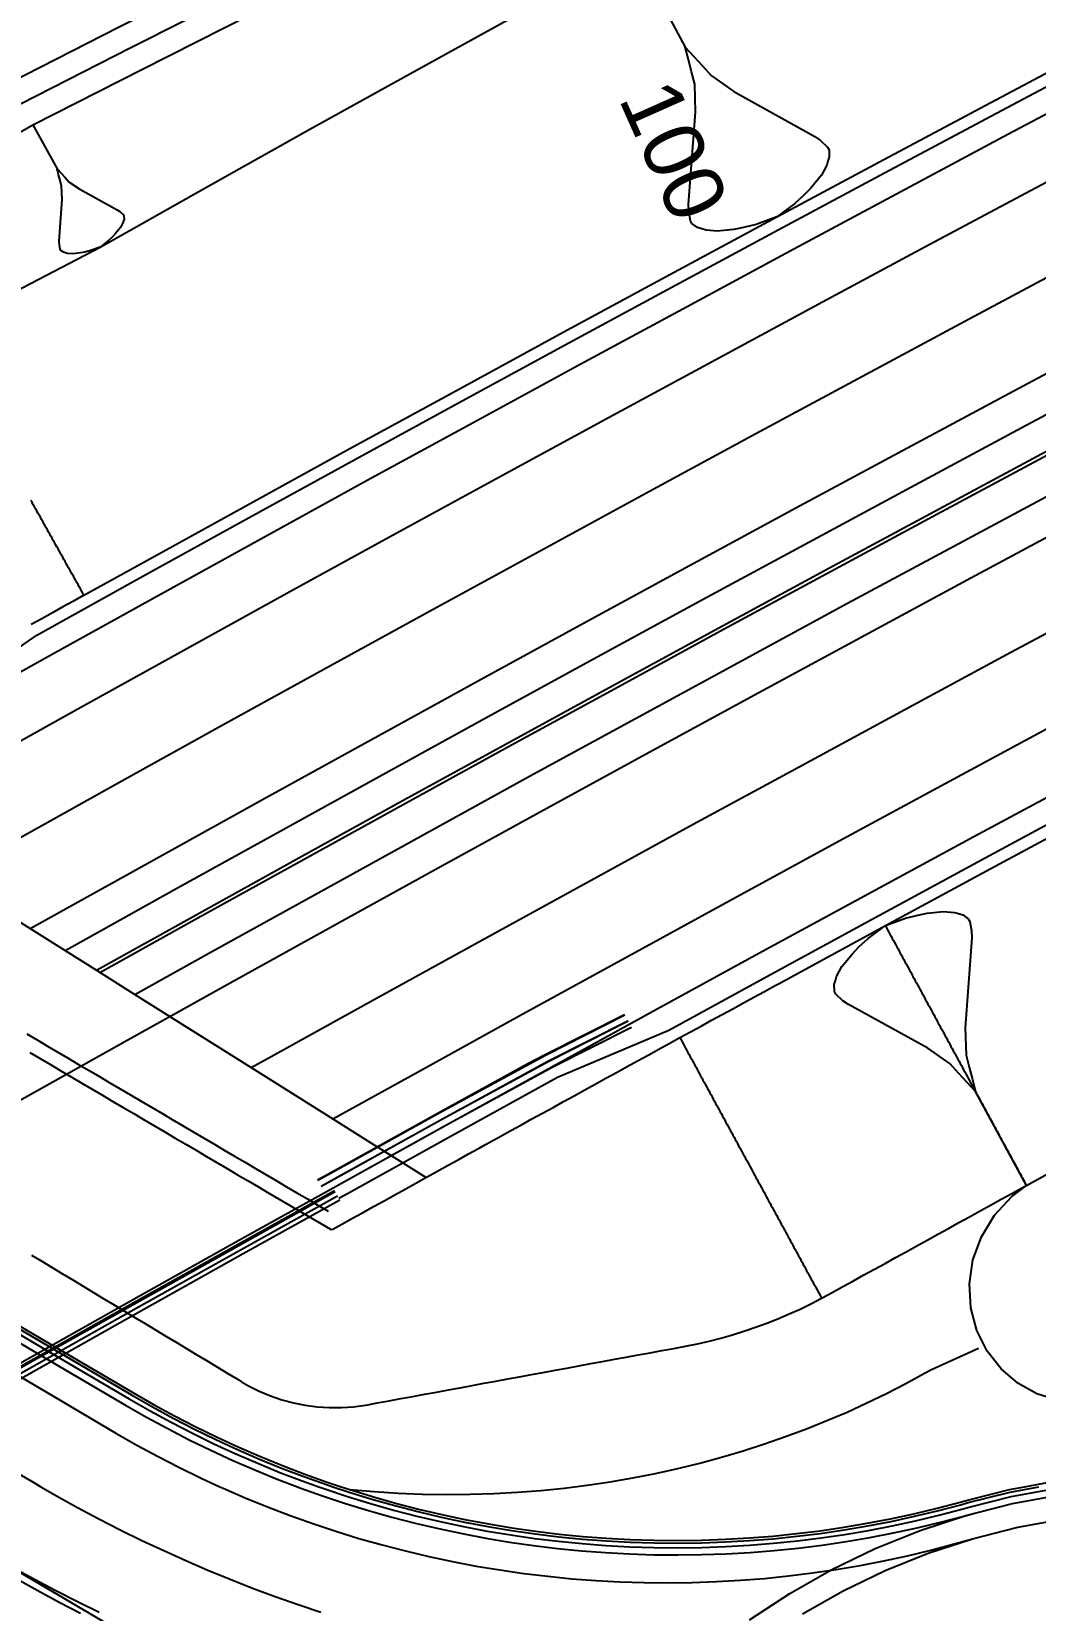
# Model space of a CAD drawing. Extents: x 387562 to 388546, y 804386 to 804945.
# Drawn here: x 388025.4 to 388067, y 804694.9 to 804760.4 of the extents above; entities that cross this region are included whole.
import ezdxf
from ezdxf.enums import TextEntityAlignment as Align

# ---------------------------------------------------------------- set-up
doc = ezdxf.new("R2010")
doc.units = 0
doc.layers.get('0').update_dxf_attribs({"linetype": 'CONTINUOUS'})
doc.styles.add('ARIAL', font='ARIAL.FON')

msp = doc.modelspace()

# ---------------------------------------------------------------- linework, layer by layer
at = {"color": 7}
for p, q in [((388050.3473, 804763.6902), (388052.4867, 804759.712)), ((388052.4867, 804759.712), (388052.8449, 804759.3184)), ((388052.6175, 804759.1962), (388052.4867, 804759.712)), ((388052.7484, 804758.6804), (388052.6175, 804759.1962)), ((388052.8449, 804759.3184), (388053.203, 804758.9249)), ((388053.203, 804758.9249), (388053.5612, 804758.5314)), ((388052.8792, 804758.1646), (388052.7484, 804758.6804)), ((388052.9136, 804757.0108), (388052.8792, 804758.1646)), ((388053.5612, 804758.5314), (388054.5049, 804757.8666)), ((388054.5049, 804757.8666), (388057.8516, 804756.003)), ((388052.6231, 804753.1912), (388052.9136, 804757.0108)), ((388025.4409, 804756.4801), (388026.447, 804754.6533)), ((388057.8516, 804756.003), (388058.0875, 804755.8368)), ((388058.0875, 804755.8368), (388058.3846, 804755.557)), ((388058.3846, 804755.557), (388058.4457, 804755.4433)), ((388058.4457, 804755.4433), (388058.4543, 804755.1549)), ((388058.3492, 804754.8053), (388058.1305, 804754.3946)), ((388058.4017, 804754.9801), (388058.3492, 804754.8053)), ((388058.4543, 804755.1549), (388058.4017, 804754.9801)), ((388026.447, 804754.6533), (388026.6142, 804754.4732)), ((388026.5098, 804754.4158), (388026.447, 804754.6533)), ((388026.5726, 804754.1782), (388026.5098, 804754.4158)), ((388026.6354, 804753.9407), (388026.5726, 804754.1782)), ((388026.6142, 804754.4732), (388026.7814, 804754.2932)), ((388026.7814, 804754.2932), (388026.9486, 804754.1132)), ((388058.1305, 804754.3946), (388057.6844, 804753.8616)), ((388026.6566, 804753.4082), (388026.6354, 804753.9407)), ((388026.9486, 804754.1132), (388027.3873, 804753.8106)), ((388027.3873, 804753.8106), (388028.9411, 804752.9657)), ((388057.4045, 804753.5646), (388057.011, 804753.2064)), ((388057.6844, 804753.8616), (388057.4045, 804753.5646)), ((388026.5401, 804751.6433), (388026.6566, 804753.4082)), ((388028.9411, 804752.9657), (388029.0508, 804752.89)), ((388029.0508, 804752.89), (388029.1892, 804752.7622)), ((388052.6317, 804752.9028), (388052.6231, 804753.1912)), ((388052.7014, 804752.5007), (388052.6317, 804752.9028)), ((388057.011, 804753.2064), (388056.2765, 804752.6649)), ((388029.0773, 804752.2243), (388028.8738, 804751.9762)), ((388029.1764, 804752.415), (388029.0773, 804752.2243)), ((388029.1998, 804752.4959), (388029.1764, 804752.415)), ((388029.1892, 804752.7622), (388029.218, 804752.71)), ((388029.2233, 804752.5768), (388029.1998, 804752.4959)), ((388029.218, 804752.71), (388029.2233, 804752.5768)), ((388052.7626, 804752.387), (388052.7014, 804752.5007)), ((388052.9985, 804752.2208), (388052.7626, 804752.387)), ((388053.1733, 804752.1683), (388052.9985, 804752.2208)), ((388053.348, 804752.1157), (388053.1733, 804752.1683)), ((388054.904, 804752.2198), (388054.5019, 804752.1501)), ((388055.4197, 804752.3507), (388054.904, 804752.2198)), ((388056.2765, 804752.6649), (388055.4197, 804752.3507)), ((388026.5454, 804751.5102), (388026.5401, 804751.6433)), ((388026.5795, 804751.3249), (388026.5454, 804751.5102)), ((388028.5659, 804751.6706), (388028.2293, 804751.4172)), ((388028.7459, 804751.8378), (388028.5659, 804751.6706)), ((388028.8738, 804751.9762), (388028.7459, 804751.8378)), ((388053.8113, 804752.0718), (388053.348, 804752.1157)), ((388054.5019, 804752.1501), (388053.8113, 804752.0718)), ((388026.6082, 804751.2727), (388026.5795, 804751.3249)), ((388026.7179, 804751.197), (388026.6082, 804751.2727)), ((388026.7988, 804751.1736), (388026.7179, 804751.197)), ((388026.8798, 804751.1501), (388026.7988, 804751.1736)), ((388027.0939, 804751.132), (388026.8798, 804751.1501)), ((388027.4123, 804751.1713), (388027.0939, 804751.132)), ((388027.5977, 804751.2054), (388027.4123, 804751.1713)), ((388027.8352, 804751.2682), (388027.5977, 804751.2054)), ((388028.2293, 804751.4172), (388027.8352, 804751.2682)), ((388060.7794, 804723.2717), (388061.617, 804723.5827)), ((388061.617, 804723.5827), (388062.1214, 804723.7128)), ((388062.1214, 804723.7128), (388062.5149, 804723.7826)), ((388062.5149, 804723.7826), (388063.1907, 804723.862)), ((388063.1907, 804723.862), (388063.6444, 804723.8208)), ((388063.6444, 804723.8208), (388063.8157, 804723.77)), ((388063.8157, 804723.77), (388063.9871, 804723.7193)), ((388063.9871, 804723.7193), (388064.2187, 804723.5575)), ((388064.2187, 804723.5575), (388064.279, 804723.4464)), ((388064.279, 804723.4464), (388064.3488, 804723.053)), ((388059.6785, 804722.3864), (388060.0623, 804722.7386)), ((388060.0623, 804722.7386), (388060.7794, 804723.2717)), ((388064.3583, 804722.7706), (388064.0889, 804719.0298)), ((388064.3488, 804723.053), (388064.3583, 804722.7706)), ((388058.971, 804721.5709), (388059.4056, 804722.0944)), ((388059.4056, 804722.0944), (388059.6785, 804722.3864)), ((388058.7584, 804721.1679), (388058.971, 804721.5709)), ((388058.6569, 804720.8253), (388058.7077, 804720.9966)), ((388058.6665, 804720.5429), (388058.6569, 804720.8253)), ((388058.7077, 804720.9966), (388058.7584, 804721.1679)), ((388058.7268, 804720.4318), (388058.6665, 804720.5429)), ((388059.0187, 804720.159), (388058.7268, 804720.4318)), ((388059.2503, 804719.9972), (388059.0187, 804720.159)), ((388062.5343, 804718.1858), (388059.2503, 804719.9972)), ((388064.0889, 804719.0298), (388064.1271, 804717.9003)), ((388063.4608, 804717.5386), (388062.5343, 804718.1858)), ((388063.813, 804717.1547), (388063.4608, 804717.5386)), ((388064.1271, 804717.9003), (388064.2572, 804717.3959)), ((388064.1652, 804716.7708), (388063.813, 804717.1547)), ((388064.2572, 804717.3959), (388064.3873, 804716.8914)), ((388064.3873, 804716.8914), (388064.5175, 804716.3869)), ((388064.5175, 804716.3869), (388064.1652, 804716.7708)), ((388066.6277, 804712.5004), (388064.5175, 804716.3869))]:
    msp.add_line(p, q, dxfattribs=at)
at = {"color": 1, "linetype": 'CONTINUOUS'}
for points in [[(388000, 804744.0084), (388002.5261, 804745.5059), (388006.8995, 804748.0794), (388011.2812, 804750.6388), (388015.6712, 804753.184), (388020.0695, 804755.7151), (388024.4761, 804758.232), (388028.9982, 804760.5385), (388033.5278, 804762.8303), (388038.0645, 804765.1074), (388042.6085, 804767.3698), (388047.1597, 804769.6174), (388051.718, 804771.8502), (388056.3641, 804773.9167), (388061.0165, 804775.968), (388065.6753, 804778.0041), (388070.3405, 804780.025), (388075.0118, 804782.0307), (388079.6894, 804784.0211), (388084.3731, 804785.9963), (388089.0629, 804787.9561), (388093.8058, 804789.8086), (388098.5544, 804791.6456), (388100, 804792.1994)], [(388027.56, 804736.9801), (388029.7617, 804738.1999), (388034.1688, 804740.6328), (388038.5807, 804743.0569), (388042.9974, 804745.4721), (388047.419, 804747.8786), (388051.8453, 804750.2762), (388056.2765, 804752.6649), (388060.7124, 804755.0447), (388065.1531, 804757.4157), (388069.5985, 804759.7778), (388074.0486, 804762.131), (388078.5035, 804764.4753), (388082.963, 804766.8107), (388087.4271, 804769.1371), (388091.8959, 804771.4547), (388096.3694, 804773.7632), (388100, 804775.6277)], [(388012.2353, 804727.2619), (388012.6736, 804727.5091), (388017.0593, 804729.9763), (388021.4499, 804732.4346), (388025.6025, 804735.3211), (388030.0038, 804737.7624), (388034.41, 804740.1948), (388038.821, 804742.6184), (388043.2369, 804745.0332), (388047.6576, 804747.4392), (388052.083, 804749.8363), (388056.5133, 804752.2245), (388060.9484, 804754.6039), (388065.3882, 804756.9744), (388069.8327, 804759.336), (388074.2819, 804761.6888), (388078.7359, 804764.0326), (388083.1945, 804766.3675), (388087.6578, 804768.6935), (388092.1257, 804771.0106), (388096.5982, 804773.3187), (388100, 804775.0656)], [(388028.0812, 804721.4199), (388032.0895, 804723.6532), (388036.4675, 804726.0815), (388040.8503, 804728.501), (388045.2379, 804730.9118), (388049.6304, 804733.3138), (388054.0276, 804735.7069), (388058.4296, 804738.0913), (388062.8364, 804740.4669), (388067.2479, 804742.8337), (388071.6641, 804745.1916), (388076.0851, 804747.5407), (388080.5107, 804749.8809), (388084.941, 804752.2123), (388089.376, 804754.5349), (388093.8156, 804756.8485), (388098.2598, 804759.1533), (388100, 804760.0513)], [(388028.2259, 804721.3289), (388032.1624, 804723.5221), (388036.5401, 804725.9502), (388040.9227, 804728.3696), (388045.31, 804730.7802), (388049.7022, 804733.1821), (388054.0992, 804735.5751), (388058.5009, 804737.9594), (388062.9074, 804740.3348), (388067.3187, 804742.7014), (388071.7347, 804745.0592), (388076.1553, 804747.4082), (388080.5807, 804749.7483), (388085.0108, 804752.0795), (388089.4455, 804754.4019), (388093.8848, 804756.7154), (388098.3287, 804759.0201), (388100, 804759.8825)], [(388038.1312, 804711.9664), (388038.4794, 804712.1601), (388042.8344, 804714.5756), (388047.1941, 804716.9824), (388051.799, 804718.9421), (388056.1675, 804721.3309), (388060.5408, 804723.7111), (388064.9188, 804726.0825), (388069.3015, 804728.4451), (388073.689, 804730.7989), (388078.0812, 804733.144), (388082.478, 804735.4803), (388086.8795, 804737.8078), (388091.2856, 804740.1265), (388095.6964, 804742.4363), (388100, 804744.6791)], [(388056.407, 804720.892), (388060.7794, 804723.2717), (388065.1565, 804725.6426), (388069.5384, 804728.0047), (388073.9249, 804730.3581), (388078.3162, 804732.7027), (388082.7122, 804735.0385), (388087.1128, 804737.3655), (388091.5181, 804739.6838), (388095.9279, 804741.9932), (388100, 804744.1153)], [(388000, 804721.4912), (388000.607, 804721.0185), (388001.4033, 804720.4235), (388002.2113, 804719.8446), (388003.0307, 804719.282), (388003.8612, 804718.7359), (388004.7025, 804718.2064), (388005.5563, 804717.6927), (388009.4908, 804715.3785), (388013.8006, 804712.8436), (388018.1104, 804710.3086), (388022.4201, 804707.7737), (388026.7299, 804705.2388), (388029.4391, 804703.6452), (388030.303, 804703.1499), (388031.1755, 804702.6751), (388032.0584, 804702.2199), (388032.9511, 804701.7843), (388033.8533, 804701.3687), (388034.7645, 804700.9733), (388035.6843, 804700.5981), (388036.6121, 804700.2436), (388037.2946, 804700)], [(388015.8627, 804700), (388016.5328, 804700.3822), (388020.8642, 804702.8417), (388025.2005, 804705.2924), (388029.5418, 804707.7346), (388033.8879, 804710.168), (388037.8906, 804712.399)], [(388016.1049, 804700), (388016.5921, 804700.2779), (388020.9233, 804702.7372), (388025.2595, 804705.1879), (388029.6005, 804707.6299), (388033.9464, 804710.0632), (388037.949, 804712.2941)], [(388017.0039, 804700), (388021.1427, 804702.3501), (388025.4781, 804704.8003), (388029.8183, 804707.2418), (388034.1634, 804709.6747), (388038.1653, 804711.9053)], [(388037.2946, 804700), (388037.5477, 804699.9097), (388038.4904, 804699.5967), (388039.4398, 804699.3047), (388040.3955, 804699.0339), (388041.3569, 804698.7844), (388042.3237, 804698.5563), (388043.2953, 804698.3498), (388044.2713, 804698.1649), (388045.2511, 804698.0017), (388046.2343, 804697.8603), (388047.2204, 804697.7408), (388048.2089, 804697.6433), (388049.1993, 804697.5678), (388050.1912, 804697.5142), (388051.184, 804697.4828), (388052.1773, 804697.4734), (388053.1705, 804697.486), (388054.1632, 804697.5208), (388055.1549, 804697.5776), (388056.1451, 804697.6564), (388057.1333, 804697.7572), (388058.119, 804697.8799), (388059.1017, 804698.0245), (388060.081, 804698.1909), (388061.0563, 804698.379), (388062.0272, 804698.5888), (388062.9933, 804698.82), (388063.9539, 804699.0727), (388064.2599, 804699.158), (388065.9906, 804699.5925), (388067.9765, 804699.9604)]]:
    msp.add_lwpolyline(points, dxfattribs=at)
at = {"color": 7, "linetype": 'CONTINUOUS'}
for points in [[(388000, 804741.6839), (388003.5084, 804743.7638), (388007.8783, 804746.3353), (388012.2565, 804748.8927), (388016.6431, 804751.436), (388021.0379, 804753.9652), (388025.4409, 804756.4801), (388029.9596, 804758.7847), (388034.4856, 804761.0746), (388039.0188, 804763.3498), (388043.5593, 804765.6102), (388048.107, 804767.856), (388052.6617, 804770.0869), (388057.3043, 804772.1515), (388061.9532, 804774.2009), (388066.6085, 804776.2351), (388071.2701, 804778.2542), (388075.9379, 804780.258), (388080.6119, 804782.2466), (388085.2921, 804784.2199), (388089.9783, 804786.1779), (388094.7177, 804788.0286), (388099.4627, 804789.8637), (388100, 804790.0695)], [(388023.7412, 804749.0799), (388028.2293, 804751.4172), (388032.6369, 804753.9003), (388037.0526, 804756.3692), (388041.4762, 804758.8239), (388045.9078, 804761.2642), (388050.3473, 804763.6902), (388054.7946, 804766.1018), (388059.3986, 804768.2195), (388064.0092, 804770.3221), (388068.6264, 804772.4098), (388073.2502, 804774.4823), (388077.8803, 804776.5398), (388082.5169, 804778.5822), (388087.1599, 804780.6094), (388091.8091, 804782.6215), (388096.4844, 804784.5798), (388100, 804786.0389)], [(388052.1899, 804770.9686), (388047.6333, 804768.7367), (388043.0839, 804766.49), (388038.5417, 804764.2286), (388034.0067, 804761.9525), (388029.4789, 804759.6616), (388024.9585, 804757.3561), (388020.5537, 804754.8401), (388016.1572, 804752.31), (388011.7689, 804749.7658), (388007.3889, 804747.2074), (388003.0172, 804744.6348), (388000, 804742.8462)], [(388018.5867, 804727.3933), (388022.9129, 804729.8155), (388027.3032, 804732.2621), (388031.6984, 804734.7), (388036.0984, 804737.129), (388040.5033, 804739.5493), (388044.9131, 804741.9607), (388049.3276, 804744.3633), (388053.7469, 804746.7571), (388058.1711, 804749.142), (388062.5999, 804751.5181), (388067.0336, 804753.8853), (388071.4719, 804756.2436), (388075.9149, 804758.5931), (388080.3627, 804760.9337), (388084.8151, 804763.2653), (388089.2722, 804765.5881), (388093.7339, 804767.9019), (388098.2002, 804770.2068), (388100, 804771.1311)], [(388021.9591, 804725.2716), (388024.6198, 804726.7599), (388029.0039, 804729.2031), (388033.393, 804731.6376), (388037.7869, 804734.0632), (388042.1857, 804736.4801), (388046.5893, 804738.8882), (388050.9977, 804741.2874), (388055.4108, 804743.6779), (388059.8288, 804746.0595), (388064.2515, 804748.4322), (388068.6789, 804750.7962), (388073.1111, 804753.1512), (388077.548, 804755.4974), (388081.9895, 804757.8347), (388086.4357, 804760.1631), (388090.8866, 804762.4827), (388095.3421, 804764.7933), (388099.8022, 804767.095), (388100, 804767.1966)], [(388025.3329, 804723.1489), (388026.3266, 804723.7043), (388030.7047, 804726.1441), (388035.0876, 804728.5752), (388039.4754, 804730.9974), (388043.868, 804733.4109), (388048.2655, 804735.8157), (388052.6677, 804738.2116), (388057.0747, 804740.5987), (388061.4865, 804742.977), (388065.9031, 804745.3464), (388070.3243, 804747.707), (388074.7503, 804750.0588), (388079.181, 804752.4017), (388083.6163, 804754.7358), (388088.0563, 804757.0609), (388092.501, 804759.3772), (388096.9503, 804761.6846), (388100, 804763.2585)], [(388031.1199, 804719.5081), (388033.6202, 804720.9001), (388037.9926, 804723.3253), (388042.3699, 804725.7418), (388046.752, 804728.1495), (388051.1389, 804730.5485), (388055.5306, 804732.9387), (388059.9271, 804735.3201), (388064.3283, 804737.6926), (388068.7343, 804740.0564), (388073.145, 804742.4114), (388077.5604, 804744.7575), (388081.9804, 804747.0948), (388086.4052, 804749.4233), (388090.8346, 804751.7429), (388095.2686, 804754.0536), (388099.7072, 804756.3555), (388100, 804756.5066)], [(388034.4975, 804717.3831), (388035.3209, 804717.8411), (388039.6872, 804720.2629), (388044.0584, 804722.676), (388048.4344, 804725.0804), (388052.8151, 804727.476), (388057.2007, 804729.8628), (388061.591, 804732.2409), (388065.9861, 804734.6101), (388070.3859, 804736.9706), (388074.7904, 804739.3223), (388079.1996, 804741.6651), (388083.6135, 804743.9992), (388088.032, 804746.3244), (388092.4552, 804748.6407), (388096.883, 804750.9482), (388100, 804752.5647)], [(388037.8766, 804715.2572), (388041.3818, 804717.2005), (388045.7469, 804719.6102), (388050.1167, 804722.0112), (388054.4913, 804724.4035), (388058.8707, 804726.7869), (388063.2549, 804729.1617), (388067.6438, 804731.5276), (388072.0374, 804733.8848), (388076.4358, 804736.2331), (388080.8388, 804738.5727), (388085.2465, 804740.9035), (388089.6588, 804743.2254), (388094.0758, 804745.5385), (388098.4974, 804747.8428), (388100, 804748.622)], [(388066.6277, 804712.5004), (388070.965, 804714.8934), (388075.3042, 804717.2833), (388079.6453, 804719.67), (388083.9883, 804722.0537), (388088.3333, 804724.4342), (388092.6802, 804726.8116), (388097.029, 804729.1859), (388100, 804730.8051)], [(388014.751, 804729.8065), (388015.6982, 804729.2106), (388016.1796, 804728.9077), (388016.4636, 804728.729), (388016.4684, 804728.726), (388016.7332, 804728.5594), (388016.7573, 804728.5443), (388018.5868, 804727.3933), (388021.9603, 804725.2708), (388025.3338, 804723.1484), (388026.7796, 804722.2388), (388028.0816, 804721.4196), (388028.2263, 804721.3286), (388029.6737, 804720.418), (388031.1211, 804719.5074), (388034.4983, 804717.3826), (388037.8773, 804715.2567), (388039.7127, 804714.102), (388039.7368, 804714.0868), (388040.0025, 804713.9197), (388040.0073, 804713.9166), (388040.2923, 804713.7374), (388040.7753, 804713.4335), (388041.7401, 804712.8265)], [(388000, 804721.732), (388000.7223, 804721.1695), (388001.5155, 804720.5768), (388002.3204, 804720.0002), (388003.1367, 804719.4397), (388003.964, 804718.8956), (388004.8021, 804718.3683), (388005.654, 804717.8557), (388009.5872, 804715.5423), (388013.8969, 804713.0073), (388018.2067, 804710.4724), (388022.5165, 804707.9375), (388026.8262, 804705.4025), (388029.5341, 804703.8098), (388030.3957, 804703.3158), (388031.2645, 804702.843), (388032.1436, 804702.3897), (388033.0325, 804701.956), (388033.9309, 804701.5421), (388034.8382, 804701.1484), (388035.7541, 804700.7749), (388036.678, 804700.4218), (388037.6095, 804700.0893), (388037.8786, 804700)], [(388000, 804719.577), (388000.4189, 804719.264), (388001.2318, 804718.6816), (388002.0562, 804718.1156), (388002.8917, 804717.5662), (388003.738, 804717.0336), (388004.5949, 804716.518), (388008.7303, 804714.0856), (388013.0401, 804711.5506), (388017.3499, 804709.0157), (388021.6597, 804706.4808), (388025.9694, 804703.9458), (388028.8878, 804702.2293), (388029.7553, 804701.732), (388030.6336, 804701.254), (388031.5224, 804700.7957), (388032.4211, 804700.3572), (388033.1965, 804700)], [(388037.2483, 804712.734), (388037.9449, 804713.1215), (388042.3017, 804715.5381), (388045.9653, 804717.5613), (388046.6763, 804717.9226), (388049.9664, 804719.5906)], [(388037.2604, 804712.7121), (388037.957, 804713.0996), (388042.3138, 804715.5162), (388046.6884, 804717.9007), (388049.9784, 804719.5687)], [(388025.1869, 804718.7842), (388025.6178, 804718.5306), (388026.0487, 804718.277), (388026.4797, 804718.0235), (388026.9106, 804717.7699), (388027.3415, 804717.5163), (388027.7724, 804717.2627), (388028.2034, 804717.0092), (388028.6343, 804716.7556), (388029.0652, 804716.502), (388029.4962, 804716.2484), (388029.9271, 804715.9949), (388030.358, 804715.7413), (388030.7889, 804715.4877), (388031.2199, 804715.2341), (388031.6508, 804714.9806), (388032.0817, 804714.727), (388032.5127, 804714.4734), (388032.9436, 804714.2198), (388033.3745, 804713.9662), (388033.8054, 804713.7127), (388034.2364, 804713.4591), (388034.6673, 804713.2055), (388035.0982, 804712.9519), (388035.5291, 804712.6984), (388035.9601, 804712.4448), (388036.391, 804712.1912), (388036.8219, 804711.9376), (388037.2529, 804711.6841), (388037.6838, 804711.4305)], [(388037.3941, 804712.4718), (388038.0907, 804712.8593), (388042.447, 804715.2756), (388046.8211, 804717.6598), (388050.1107, 804719.3276)], [(388037.3965, 804712.4675), (388038.0931, 804712.8549), (388042.4494, 804715.2712), (388046.8235, 804717.6554), (388050.1131, 804719.3233)], [(388037.54, 804712.2097), (388038.2364, 804712.5971), (388042.5922, 804715.0131), (388046.9658, 804717.397), (388050.2551, 804719.0647)], [(388000, 804715.2556), (388000.1053, 804715.1851), (388000.9454, 804714.6427), (388001.7944, 804714.1143), (388002.6521, 804713.6002), (388006.9559, 804711.0687), (388011.2657, 804708.5338), (388015.5754, 804705.9989), (388019.8852, 804703.4639), (388024.195, 804700.929), (388025.5524, 804700.1306), (388025.7787, 804700)], [(388016.226, 804700), (388016.6218, 804700.2258), (388020.9529, 804702.685), (388025.289, 804705.1356), (388029.6299, 804707.5776), (388033.9757, 804710.0108), (388037.9781, 804712.2417)], [(388016.6296, 804700), (388016.7207, 804700.052), (388021.0515, 804702.511), (388025.3872, 804704.9614), (388029.7278, 804707.4032), (388034.0732, 804709.8362), (388038.0753, 804712.0669)], [(388022.5722, 804708.0323), (388026.882, 804705.4974), (388029.589, 804703.9051), (388030.4494, 804703.4118), (388031.316, 804702.9402), (388032.1929, 804702.488), (388033.0796, 804702.0554), (388033.9758, 804701.6426), (388034.8809, 804701.2498), (388035.7945, 804700.8772), (388036.7161, 804700.525), (388037.6453, 804700.1933), (388038.2276, 804700)], [(388066.5441, 804700), (388067.9317, 804700.2571), (388069.9575, 804700.4942), (388071.9946, 804700.5958), (388072.5, 804700.6)], [(388018.8709, 804700), (388022.4205, 804697.9122), (388022.8999, 804697.6302), (388023.7653, 804697.1289), (388024.6372, 804696.6393), (388025.5155, 804696.1613), (388026.4002, 804695.6951), (388027.291, 804695.2407), (388028.1878, 804694.7983)], [(388025.7787, 804700), (388026.4186, 804699.6308), (388027.2929, 804699.1455), (388028.1752, 804698.6749), (388029.0653, 804698.219), (388029.9628, 804697.778), (388030.8675, 804697.3521), (388031.7792, 804696.9413), (388032.6977, 804696.5457), (388033.6225, 804696.1655), (388034.5536, 804695.8008), (388035.4907, 804695.4516), (388036.4334, 804695.1181), (388037.3816, 804694.8004)], [(388033.1965, 804700), (388033.3294, 804699.9388), (388034.2467, 804699.5407), (388035.1726, 804699.1631), (388036.1067, 804698.8061), (388037.0485, 804698.47), (388037.9976, 804698.1549), (388038.9534, 804697.8609), (388039.9155, 804697.5883), (388040.8834, 804697.3371), (388041.8566, 804697.1075), (388042.8348, 804696.8996), (388043.8173, 804696.7134), (388044.8037, 804696.5492), (388045.7935, 804696.4069), (388046.7862, 804696.2866), (388047.7813, 804696.1884), (388048.7784, 804696.1123), (388049.7769, 804696.0585), (388050.7764, 804696.0268), (388051.7763, 804696.0173), (388052.7762, 804696.0301), (388053.7756, 804696.065), (388054.7739, 804696.1222), (388055.7708, 804696.2016), (388056.7656, 804696.303), (388057.7579, 804696.4266), (388058.7472, 804696.5722), (388059.7331, 804696.7397), (388060.715, 804696.9291), (388061.6924, 804697.1402), (388062.6649, 804697.373), (388063.632, 804697.6274), (388064.3495, 804697.8311)], [(388037.8786, 804700), (388038.5482, 804699.7777), (388039.4936, 804699.4869), (388040.4452, 804699.2173), (388041.4026, 804698.9688), (388042.3653, 804698.7417), (388043.3328, 804698.536), (388044.3046, 804698.3519), (388045.2802, 804698.1894), (388046.2592, 804698.0487), (388047.2411, 804697.9297), (388048.2255, 804697.8326), (388049.2117, 804697.7574), (388050.1993, 804697.7041), (388051.1879, 804697.6727), (388052.177, 804697.6634), (388053.166, 804697.676), (388054.1545, 804697.7106), (388055.1419, 804697.7671), (388056.1279, 804697.8456), (388057.1119, 804697.946), (388058.0934, 804698.0682), (388059.072, 804698.2122), (388060.0471, 804698.3779), (388061.0183, 804698.5652), (388061.9851, 804698.774), (388062.947, 804699.0043), (388063.9035, 804699.2559), (388064.2096, 804699.3412), (388065.9498, 804699.7781), (388067.1476, 804700)], [(388038.2276, 804700), (388038.5817, 804699.8824), (388039.5248, 804699.5924), (388040.4741, 804699.3234), (388041.4291, 804699.0756), (388042.3894, 804698.849), (388043.3544, 804698.6439), (388044.3238, 804698.4602), (388045.2971, 804698.2981), (388046.2737, 804698.1577), (388047.2532, 804698.0391), (388048.235, 804697.9422), (388049.2188, 804697.8671), (388050.204, 804697.814), (388051.1902, 804697.7827), (388052.1768, 804697.7734), (388053.1634, 804697.786), (388054.1494, 804697.8205), (388055.1344, 804697.8769), (388056.118, 804697.9552), (388057.0995, 804698.0553), (388058.0786, 804698.1772), (388059.0547, 804698.3208), (388060.0275, 804698.4861), (388060.9962, 804698.673), (388061.9606, 804698.8813), (388062.9202, 804699.111), (388063.8744, 804699.362), (388064.1804, 804699.4473), (388065.9262, 804699.8855), (388066.5441, 804700)], [(388057.3457, 804694.7255), (388059.0265, 804695.6801), (388060.7672, 804696.5206), (388062.56, 804697.2433), (388064.397, 804697.8449), (388066.2699, 804698.3229), (388068.1705, 804698.675)]]:
    msp.add_lwpolyline(points, dxfattribs=at)
at = {"color": 2, "linetype": 'CONTINUOUS'}
for points in [[(388016.1787, 804728.9083), (388017.304, 804729.5402), (388021.6938, 804731.9981), (388026.0884, 804734.4471), (388030.488, 804736.8874), (388034.8924, 804739.3189), (388039.3017, 804741.7415), (388043.7158, 804744.1554), (388048.1347, 804746.5603), (388052.5584, 804748.9565), (388056.987, 804751.3438), (388061.4202, 804753.7222), (388065.8583, 804756.0918), (388070.301, 804758.4525), (388074.7485, 804760.8043), (388079.2007, 804763.1472), (388083.6575, 804765.4812), (388088.119, 804767.8062), (388092.5852, 804770.1224), (388097.0559, 804772.4296), (388100, 804773.9415)], [(388026.7793, 804722.239), (388027.0581, 804722.3948), (388031.4336, 804724.8331), (388035.8139, 804727.2627), (388040.199, 804729.6835), (388044.589, 804732.0956), (388048.9838, 804734.4989), (388053.3834, 804736.8933), (388057.7878, 804739.279), (388062.197, 804741.6559), (388066.6109, 804744.0239), (388071.0295, 804746.3831), (388075.4528, 804748.7335), (388079.8808, 804751.075), (388084.3135, 804753.4076), (388088.7509, 804755.7314), (388093.1929, 804758.0463), (388097.6395, 804760.3523), (388100, 804761.5705)], [(388029.6728, 804720.4186), (388032.8913, 804722.2111), (388037.2664, 804724.6378), (388041.6463, 804727.0557), (388046.031, 804729.4649), (388050.4206, 804731.8653), (388054.8149, 804734.2569), (388059.214, 804736.6397), (388063.6179, 804739.0137), (388068.0265, 804741.3789), (388072.4398, 804743.7353), (388076.8579, 804746.0828), (388081.2806, 804748.4216), (388085.708, 804750.7514), (388090.14, 804753.0724), (388094.5767, 804755.3845), (388099.018, 804757.6878), (388100, 804758.1946)], [(388040.2911, 804713.7381), (388042.5923, 804715.0131), (388046.9529, 804717.4204), (388051.3184, 804719.819), (388055.6886, 804722.2088), (388060.0636, 804724.5899), (388064.4434, 804726.9622), (388068.8279, 804729.3258), (388073.2171, 804731.6806), (388077.611, 804734.0266), (388082.0097, 804736.3638), (388086.4129, 804738.6923), (388090.8208, 804741.0119), (388095.2334, 804743.3227), (388099.6506, 804745.6246), (388100, 804745.8059)], [(388000, 804721.111), (388000.4251, 804720.7799), (388001.2261, 804720.1814), (388002.039, 804719.599), (388002.8634, 804719.033), (388003.6989, 804718.4836), (388004.5453, 804717.9509), (388005.4021, 804717.4354), (388009.3387, 804715.1199), (388013.6485, 804712.585), (388017.9583, 804710.0501), (388022.268, 804707.5151), (388026.5778, 804704.9802), (388029.2892, 804703.3854), (388030.1567, 804702.888), (388031.0351, 804702.41), (388031.9238, 804701.9517), (388032.8226, 804701.5132), (388033.7308, 804701.0948), (388034.6481, 804700.6967), (388035.5741, 804700.3191), (388036.4091, 804700)], [(388018.2791, 804700), (388022.2684, 804697.6536), (388023.9174, 804696.6837), (388024.783, 804696.1829), (388025.6556, 804695.6945), (388026.5351, 804695.2186), (388027.4213, 804694.7553)], [(388036.4091, 804700), (388036.5082, 804699.9622), (388037.45, 804699.626), (388038.399, 804699.3109), (388039.3548, 804699.017), (388040.3169, 804698.7444), (388041.2848, 804698.4932), (388042.2581, 804698.2636), (388043.2362, 804698.0556), (388044.2187, 804697.8695), (388045.2051, 804697.7052), (388046.1949, 804697.5629), (388047.1876, 804697.4426), (388048.1828, 804697.3445), (388049.1798, 804697.2684), (388050.1784, 804697.2145), (388051.1779, 804697.1828), (388052.1778, 804697.1734), (388053.1777, 804697.1861), (388054.1771, 804697.2211), (388055.1754, 804697.2783), (388056.1722, 804697.3576), (388057.167, 804697.4591), (388058.1594, 804697.5826), (388059.1487, 804697.7282), (388060.1345, 804697.8957), (388061.1164, 804698.0851), (388062.0938, 804698.2963), (388063.0663, 804698.5291), (388064.0334, 804698.7835), (388064.3414, 804698.8693)], [(388055.1541, 804694.4769), (388056.8232, 804695.5781), (388058.5619, 804696.5656), (388060.3626, 804697.4351), (388062.2172, 804698.1827), (388064.1175, 804698.8051), (388064.3414, 804698.8693), (388066.0551, 804699.2995), (388068.0212, 804699.6638)]]:
    msp.add_lwpolyline(points, dxfattribs=at)
at = {"color": 252, "linetype": 'CONTINUOUS'}
for points in [[(388027.5606, 804736.979), (388027.5118, 804737.0663), (388027.4629, 804737.1535), (388027.414, 804737.2408), (388027.3652, 804737.328), (388027.3163, 804737.4153), (388027.2675, 804737.5026), (388027.2186, 804737.5898), (388027.1698, 804737.6771), (388027.1209, 804737.7643), (388027.072, 804737.8516), (388027.0232, 804737.9389), (388026.9743, 804738.0261), (388026.9255, 804738.1134), (388026.8766, 804738.2007), (388026.8277, 804738.2879), (388026.7789, 804738.3752), (388026.73, 804738.4624), (388026.6812, 804738.5497), (388026.6323, 804738.637), (388026.5834, 804738.7242), (388026.5346, 804738.8115), (388026.4857, 804738.8987), (388026.4369, 804738.986), (388026.388, 804739.0733), (388026.3391, 804739.1605), (388026.2903, 804739.2478), (388026.2414, 804739.335), (388026.1926, 804739.4223), (388026.1437, 804739.5096), (388026.0948, 804739.5968), (388026.046, 804739.6841), (388025.9971, 804739.7713), (388025.9483, 804739.8586), (388025.8994, 804739.9459), (388025.8505, 804740.0331), (388025.8017, 804740.1204), (388025.7528, 804740.2076), (388025.704, 804740.2949), (388025.6551, 804740.3822), (388025.6062, 804740.4694), (388025.5574, 804740.5567), (388025.5085, 804740.6439), (388025.4597, 804740.7312), (388025.4108, 804740.8185), (388025.3619, 804740.9057)], [(388027.5606, 804736.979), (388027.1244, 804736.7347), (388026.6881, 804736.4904), (388026.2518, 804736.2462), (388025.8156, 804736.0019), (388025.3793, 804735.7576)], [(388060.7794, 804723.2717), (388060.8271, 804723.1838), (388060.8748, 804723.0959), (388060.9225, 804723.008), (388060.9702, 804722.9201), (388061.018, 804722.8322), (388061.0657, 804722.7443), (388061.1134, 804722.6564), (388061.1611, 804722.5686), (388061.2088, 804722.4807), (388061.2566, 804722.3928), (388061.3043, 804722.3049), (388061.352, 804722.217), (388061.3997, 804722.1291), (388061.4474, 804722.0412), (388061.4952, 804721.9533), (388061.5429, 804721.8654), (388061.5906, 804721.7775), (388061.6383, 804721.6897), (388061.686, 804721.6018), (388061.7338, 804721.5139), (388061.7815, 804721.426), (388061.8292, 804721.3381), (388061.8769, 804721.2502), (388061.9246, 804721.1623), (388061.9724, 804721.0744), (388062.0201, 804720.9865), (388062.0678, 804720.8987), (388062.1155, 804720.8108), (388062.1632, 804720.7229), (388062.211, 804720.635), (388062.2587, 804720.5471), (388062.3064, 804720.4592), (388062.3541, 804720.3713), (388062.4018, 804720.2834), (388062.4495, 804720.1955), (388062.4973, 804720.1077), (388062.545, 804720.0198), (388062.5927, 804719.9319), (388062.6404, 804719.844), (388062.6881, 804719.7561), (388062.7359, 804719.6682), (388062.7836, 804719.5803), (388062.8313, 804719.4924), (388062.879, 804719.4045), (388062.9267, 804719.3167), (388062.9745, 804719.2288), (388063.0222, 804719.1409), (388063.0699, 804719.053), (388063.1176, 804718.9651), (388063.1653, 804718.8772), (388063.2131, 804718.7893), (388063.2608, 804718.7014), (388063.3085, 804718.6135), (388063.3562, 804718.5257), (388063.4039, 804718.4378), (388063.4517, 804718.3499), (388063.4994, 804718.262), (388063.5471, 804718.1741), (388063.5948, 804718.0862), (388063.6425, 804717.9983), (388063.6903, 804717.9104), (388063.738, 804717.8225), (388063.7857, 804717.7347), (388063.8334, 804717.6468), (388063.8811, 804717.5589), (388063.9289, 804717.471), (388063.9766, 804717.3831), (388064.0243, 804717.2952), (388064.072, 804717.2073), (388064.1197, 804717.1194), (388064.1675, 804717.0315), (388064.2152, 804716.9437), (388064.2629, 804716.8558), (388064.3106, 804716.7679), (388064.3583, 804716.68), (388064.4061, 804716.5921), (388064.4538, 804716.5042), (388064.5015, 804716.4163), (388064.5492, 804716.3284), (388064.5969, 804716.2405), (388064.6446, 804716.1527), (388064.6924, 804716.0648), (388064.7401, 804715.9769), (388064.7878, 804715.889), (388064.8355, 804715.8011), (388064.8832, 804715.7132), (388064.931, 804715.6253), (388064.9787, 804715.5374), (388065.0264, 804715.4495), (388065.0741, 804715.3617), (388065.1218, 804715.2738), (388065.1696, 804715.1859), (388065.2173, 804715.098), (388065.265, 804715.0101), (388065.3127, 804714.9222), (388065.3604, 804714.8343), (388065.4082, 804714.7464), (388065.4559, 804714.6585), (388065.5036, 804714.5707), (388065.5513, 804714.4828), (388065.599, 804714.3949), (388065.6468, 804714.307), (388065.6945, 804714.2191), (388065.7422, 804714.1312), (388065.7899, 804714.0433), (388065.8376, 804713.9554), (388065.8854, 804713.8675), (388065.9331, 804713.7797), (388065.9808, 804713.6918), (388066.0285, 804713.6039), (388066.0762, 804713.516), (388066.124, 804713.4281), (388066.1717, 804713.3402), (388066.2194, 804713.2523), (388066.2671, 804713.1644), (388066.3148, 804713.0765), (388066.3626, 804712.9886), (388066.4103, 804712.9008), (388066.458, 804712.8129), (388066.5057, 804712.725), (388066.5534, 804712.6371), (388066.6011, 804712.5492), (388066.6277, 804712.5004)], [(388025.3135, 804718.0135), (388025.7444, 804717.7599), (388026.1754, 804717.5064), (388026.6063, 804717.2528), (388027.0372, 804716.9992), (388027.4682, 804716.7456), (388027.8991, 804716.492), (388028.33, 804716.2385), (388028.7609, 804715.9849), (388029.1919, 804715.7313), (388029.6228, 804715.4777), (388030.0537, 804715.2242), (388030.4846, 804714.9706), (388030.9156, 804714.717), (388031.3465, 804714.4634), (388031.7774, 804714.2099), (388032.2084, 804713.9563), (388032.6393, 804713.7027), (388033.0702, 804713.4491), (388033.5011, 804713.1956), (388033.9321, 804712.942), (388034.363, 804712.6884), (388034.7939, 804712.4348), (388035.2249, 804712.1812), (388035.6558, 804711.9277), (388036.0867, 804711.6741), (388036.5176, 804711.4205), (388036.9486, 804711.1669), (388037.3795, 804710.9134), (388037.7753, 804710.6805), (388037.8136, 804710.6674), (388037.8746, 804710.6793), (388038.2563, 804710.8917), (388038.6933, 804711.1348), (388038.8401, 804711.2164), (388039.1302, 804711.3777), (388039.5673, 804711.6206), (388040.0044, 804711.8634), (388040.4415, 804712.1061), (388040.8787, 804712.3488), (388041.316, 804712.5913), (388041.7532, 804712.8337), (388042.1906, 804713.0761), (388042.628, 804713.3184), (388043.0654, 804713.5605), (388043.5029, 804713.8026), (388043.9404, 804714.0446), (388044.21, 804714.1937), (388044.378, 804714.2866), (388044.8156, 804714.5284), (388045.2533, 804714.7701), (388045.691, 804715.0118), (388046.1288, 804715.2533), (388046.5666, 804715.4948), (388047.0045, 804715.7362), (388047.4424, 804715.9775), (388047.8804, 804716.2187), (388048.3184, 804716.4598), (388048.7565, 804716.7009), (388049.1946, 804716.9418), (388049.6327, 804717.1827), (388050.0709, 804717.4235), (388050.5092, 804717.6642), (388050.9475, 804717.9048), (388051.3859, 804718.1453), (388051.8243, 804718.3857), (388052.2627, 804718.626), (388052.7012, 804718.8663), (388053.1398, 804719.1064), (388053.5784, 804719.3465), (388054.017, 804719.5865), (388054.4557, 804719.8264), (388054.8944, 804720.0662), (388055.3332, 804720.3059), (388055.7721, 804720.5455), (388056.211, 804720.7851), (388056.407, 804720.892)], [(388052.2627, 804718.626), (388052.3105, 804718.5382), (388052.3583, 804718.4503), (388052.406, 804718.3624), (388052.4538, 804718.2746), (388052.5016, 804718.1867), (388052.5493, 804718.0988), (388052.5971, 804718.011), (388052.6449, 804717.9231), (388052.6926, 804717.8353), (388052.7404, 804717.7474), (388052.7882, 804717.6595), (388052.836, 804717.5717), (388052.8837, 804717.4838), (388052.9315, 804717.396), (388052.9793, 804717.3081), (388053.027, 804717.2202), (388053.0748, 804717.1324), (388053.1226, 804717.0445), (388053.1703, 804716.9566), (388053.2181, 804716.8688), (388053.2659, 804716.7809), (388053.3137, 804716.6931), (388053.3614, 804716.6052), (388053.4092, 804716.5173), (388053.457, 804716.4295), (388053.5047, 804716.3416), (388053.5525, 804716.2538), (388053.6003, 804716.1659), (388053.648, 804716.078), (388053.6958, 804715.9902), (388053.7436, 804715.9023), (388053.7914, 804715.8144), (388053.8391, 804715.7266), (388053.8869, 804715.6387), (388053.9347, 804715.5509), (388053.9824, 804715.463), (388054.0302, 804715.3751), (388054.078, 804715.2873), (388054.1257, 804715.1994), (388054.1735, 804715.1115), (388054.2213, 804715.0237), (388054.269, 804714.9358), (388054.3168, 804714.848), (388054.3646, 804714.7601), (388054.4124, 804714.6722), (388054.4601, 804714.5844), (388054.5079, 804714.4965), (388054.5557, 804714.4087), (388054.6034, 804714.3208), (388054.6512, 804714.2329), (388054.699, 804714.1451), (388054.7467, 804714.0572), (388054.7945, 804713.9693), (388054.8423, 804713.8815), (388054.8901, 804713.7936), (388054.9378, 804713.7058), (388054.9856, 804713.6179), (388055.0334, 804713.53), (388055.0811, 804713.4422), (388055.1289, 804713.3543), (388055.1767, 804713.2665), (388055.2244, 804713.1786), (388055.2722, 804713.0907), (388055.32, 804713.0029), (388055.3678, 804712.915), (388055.4155, 804712.8271), (388055.4633, 804712.7393), (388055.5111, 804712.6514), (388055.5588, 804712.5636), (388055.6066, 804712.4757), (388055.6544, 804712.3878), (388055.7021, 804712.3), (388055.7499, 804712.2121), (388055.7977, 804712.1242), (388055.8454, 804712.0364), (388055.8932, 804711.9485), (388055.941, 804711.8607), (388055.9888, 804711.7728), (388056.0365, 804711.6849), (388056.0843, 804711.5971), (388056.1321, 804711.5092), (388056.1798, 804711.4214), (388056.2276, 804711.3335), (388056.2754, 804711.2456), (388056.3231, 804711.1578), (388056.3709, 804711.0699), (388056.4187, 804710.982), (388056.4665, 804710.8942), (388056.5142, 804710.8063), (388056.562, 804710.7185), (388056.6098, 804710.6306), (388056.6575, 804710.5427), (388056.7053, 804710.4549), (388056.7531, 804710.367), (388056.8008, 804710.2792), (388056.8486, 804710.1913), (388056.8964, 804710.1034), (388056.9442, 804710.0156), (388056.9919, 804709.9277), (388057.0397, 804709.8398), (388057.0875, 804709.752), (388057.1352, 804709.6641), (388057.183, 804709.5763), (388057.2308, 804709.4884), (388057.2785, 804709.4005), (388057.3263, 804709.3127), (388057.3741, 804709.2248), (388057.4218, 804709.137), (388057.4696, 804709.0491), (388057.5174, 804708.9612), (388057.5652, 804708.8734), (388057.6129, 804708.7855), (388057.6607, 804708.6976), (388057.7085, 804708.6098), (388057.7562, 804708.5219), (388057.804, 804708.4341), (388057.8518, 804708.3462), (388057.8995, 804708.2583), (388057.9473, 804708.1705), (388057.9951, 804708.0826), (388058.0429, 804707.9947), (388058.0906, 804707.9069), (388058.1382, 804707.8194)], [(388025.3892, 804709.6091), (388025.8173, 804709.3508), (388026.2454, 804709.0924), (388026.6735, 804708.8341), (388027.1016, 804708.5758), (388027.5297, 804708.3174), (388027.9578, 804708.0591), (388028.3858, 804707.8007), (388028.8139, 804707.5424), (388029.242, 804707.2841), (388029.6701, 804707.0257), (388030.0982, 804706.7674), (388030.5263, 804706.509), (388030.9544, 804706.2507), (388031.3825, 804705.9924), (388031.8106, 804705.734), (388032.2387, 804705.4757), (388032.6668, 804705.2174), (388033.0948, 804704.959), (388033.5229, 804704.7007), (388033.951, 804704.4423), (388034.0925, 804704.357), (388034.3829, 804704.1905), (388034.8297, 804703.9663), (388035.2905, 804703.7724), (388035.7631, 804703.6096), (388036.2456, 804703.4787), (388036.7357, 804703.3802), (388037.2313, 804703.3146), (388037.7301, 804703.2821), (388038.2301, 804703.2829), (388038.7288, 804703.3171), (388039.2242, 804703.3844), (388039.3277, 804703.4027), (388039.716, 804703.4743), (388040.2077, 804703.565), (388040.6994, 804703.6557), (388041.1911, 804703.7464), (388041.6828, 804703.837), (388042.1745, 804703.9277), (388042.6662, 804704.0184), (388043.158, 804704.1091), (388043.6497, 804704.1997), (388044.1414, 804704.2904), (388044.6331, 804704.3811), (388045.1248, 804704.4718), (388045.6165, 804704.5624), (388046.1082, 804704.6531), (388046.5999, 804704.7438), (388047.0916, 804704.8345), (388047.5833, 804704.9251), (388048.075, 804705.0158), (388048.5668, 804705.1065), (388049.0585, 804705.1972), (388049.5502, 804705.2879), (388050.0419, 804705.3785), (388050.5336, 804705.4692), (388051.0253, 804705.5599), (388051.517, 804705.6506), (388052.0087, 804705.7412), (388052.3575, 804705.8056), (388052.5003, 804705.8324), (388052.9901, 804705.9328), (388053.4773, 804706.0452), (388053.9615, 804706.1698), (388054.4425, 804706.3064), (388054.9199, 804706.4548), (388055.3935, 804706.6152), (388055.863, 804706.7872), (388056.328, 804706.9709), (388056.7883, 804707.1661), (388057.2437, 804707.3726), (388057.6937, 804707.5905), (388058.1382, 804707.8194), (388058.4223, 804707.9732), (388058.5772, 804708.0587), (388059.015, 804708.3002), (388059.4528, 804708.5418), (388059.8906, 804708.7833), (388060.3284, 804709.0248), (388060.7661, 804709.2664), (388061.2039, 804709.5079), (388061.6417, 804709.7495), (388062.0795, 804709.991), (388062.5173, 804710.2325), (388062.9551, 804710.4741), (388063.3929, 804710.7156), (388063.8307, 804710.9572), (388064.2684, 804711.1987), (388064.7062, 804711.4402), (388065.144, 804711.6818), (388065.5818, 804711.9233), (388066.0196, 804712.1649), (388066.4574, 804712.4064), (388066.6277, 804712.5004)], [(388071.1118, 804704.2393), (388070.4014, 804703.8451), (388069.6095, 804703.5965), (388068.7661, 804703.5102), (388067.9049, 804703.5967), (388067.0617, 804703.8596), (388066.2729, 804704.2948), (388065.5739, 804704.8909), (388064.9977, 804705.629), (388064.5733, 804706.4834), (388064.324, 804707.4227), (388064.2669, 804708.4106), (388064.4113, 804709.4074), (388064.7583, 804710.3718), (388065.3005, 804711.2624), (388066.022, 804712.0396), (388066.6284, 804712.5012)], [(388047.8941, 804700), (388048.4208, 804700.0658), (388049.3712, 804700.2071), (388050.3135, 804700.3697), (388051.2472, 804700.5534), (388052.1719, 804700.7578), (388053.087, 804700.9826), (388053.9922, 804701.2276), (388054.8871, 804701.4923), (388055.771, 804701.7765), (388056.6438, 804702.0798), (388057.5049, 804702.4018), (388058.3539, 804702.7422), (388059.1905, 804703.1006), (388060.0143, 804703.4766), (388060.8248, 804703.8697), (388061.6219, 804704.2797), (388062.4051, 804704.7062), (388062.6947, 804704.8582), (388064.6372, 804705.7454)], [(388038.5817, 804699.8824), (388039.5852, 804699.7969), (388040.5857, 804699.7349), (388041.5828, 804699.6963), (388042.5759, 804699.6811), (388043.5645, 804699.6888), (388044.5479, 804699.7195), (388045.5258, 804699.7727), (388046.4976, 804699.8483), (388047.4628, 804699.9461), (388047.8941, 804700)]]:
    msp.add_lwpolyline(points, dxfattribs=at)
at = {"color": 3, "linetype": 'CONTINUOUS'}
for points in [[(388000, 804701.8657), (388002.6051, 804703.3661), (388003.1501, 804703.6793), (388007.4882, 804706.1655), (388011.8312, 804708.643), (388016.1792, 804711.1119), (388020.5321, 804713.572), (388024.8899, 804716.0234), (388029.2526, 804718.4661), (388033.6202, 804720.9001), (388037.9926, 804723.3253), (388042.3699, 804725.7418), (388046.752, 804728.1495), (388051.1389, 804730.5485), (388055.5306, 804732.9387), (388059.9271, 804735.3201), (388064.3283, 804737.6926), (388068.7343, 804740.0564)], [(388018.8709, 804700), (388022.4205, 804697.9122), (388026.7303, 804695.3772), (388031.0401, 804692.8423), (388035.3498, 804690.3074), (388036.5455, 804689.6041), (388039.6596, 804687.7724), (388043.9694, 804685.2375), (388046.853, 804683.5414), (388048.2805, 804682.7049), (388052.6112, 804680.2059), (388056.9666, 804677.7503), (388057.7921, 804677.2914), (388061.3464, 804675.3384), (388065.7501, 804672.9704), (388070.1772, 804670.6466), (388074.6274, 804668.3671), (388079.1001, 804666.1322), (388083.5949, 804663.9422), (388088.1115, 804661.7973), (388092.6492, 804659.6976), (388097.2077, 804657.6434), (388100, 804656.4186)], [(388055.1541, 804694.4769), (388056.8232, 804695.5781), (388058.5619, 804696.5656), (388060.3626, 804697.4351), (388062.2172, 804698.1827), (388064.1175, 804698.8051), (388066.0551, 804699.2995), (388068.0212, 804699.6638)]]:
    msp.add_lwpolyline(points, dxfattribs=at)

# ---------------------------------------------------------------- texts
at = {"color": 2, "style": 'ARIAL'}
msp.add_text('100', height=2.5, rotation=294.005, dxfattribs=at).set_placement((388051.9836, 804758.6), align=Align.TOP_LEFT)

doc.saveas('drawing.dxf')
